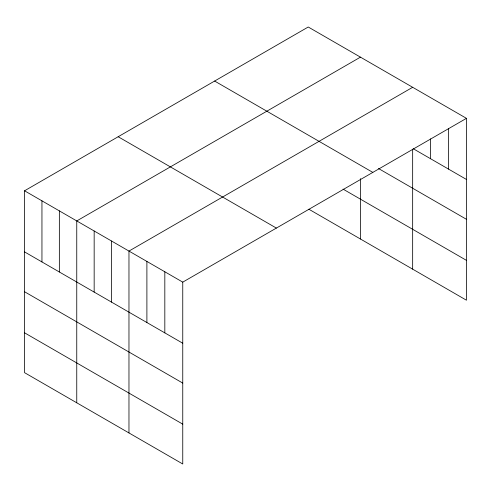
<?xml version="1.0" encoding="UTF-8"?>
<svg xmlns="http://www.w3.org/2000/svg" width="491" height="491" viewBox="0 0 491 491"><rect width="100%" height="100%" fill="white"/><g stroke="black" fill="none" stroke-linecap="round" stroke-linejoin="round"><path stroke-width="0.74" d="M24.55 190.79L182.756 282.135L182.756 463.995L24.55 372.657L24.55 190.79L308.244 27.005L466.45 118.343L466.45 300.21L308.888 209.24M360.455 57.146L76.756 220.938L76.756 402.798M412.661 87.288L128.967 251.079L128.967 432.939M182.756 282.135L466.45 118.343M413.324 148.773L466.45 179.448M378.5 168.517L466.45 219.299M214.628 81.052L372.829 172.39M343.049 189.115L466.45 260.359M118.171 136.744L276.372 228.082M24.55 251.895L182.756 343.234M24.55 291.746L182.756 383.084M24.55 332.806L182.756 424.144M448.522 128.611L448.522 169.094M430.589 138.885L430.589 158.746M412.661 149.16L412.661 269.154M360.455 178.632L360.455 239.013M164.823 271.781L164.823 332.886M146.895 261.427L146.895 322.532M111.561 241.032L111.561 302.137M94.162 230.985L94.162 292.084M59.356 210.885L59.356 271.989M41.95 200.837L41.95 261.942"/></g></svg>
